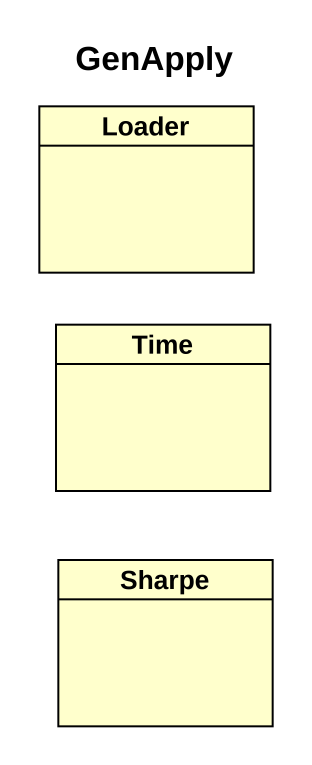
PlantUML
@startuml
title GenApply
hide circle
hide empty members
class Loader
class Time
class Sharpe
@enduml
